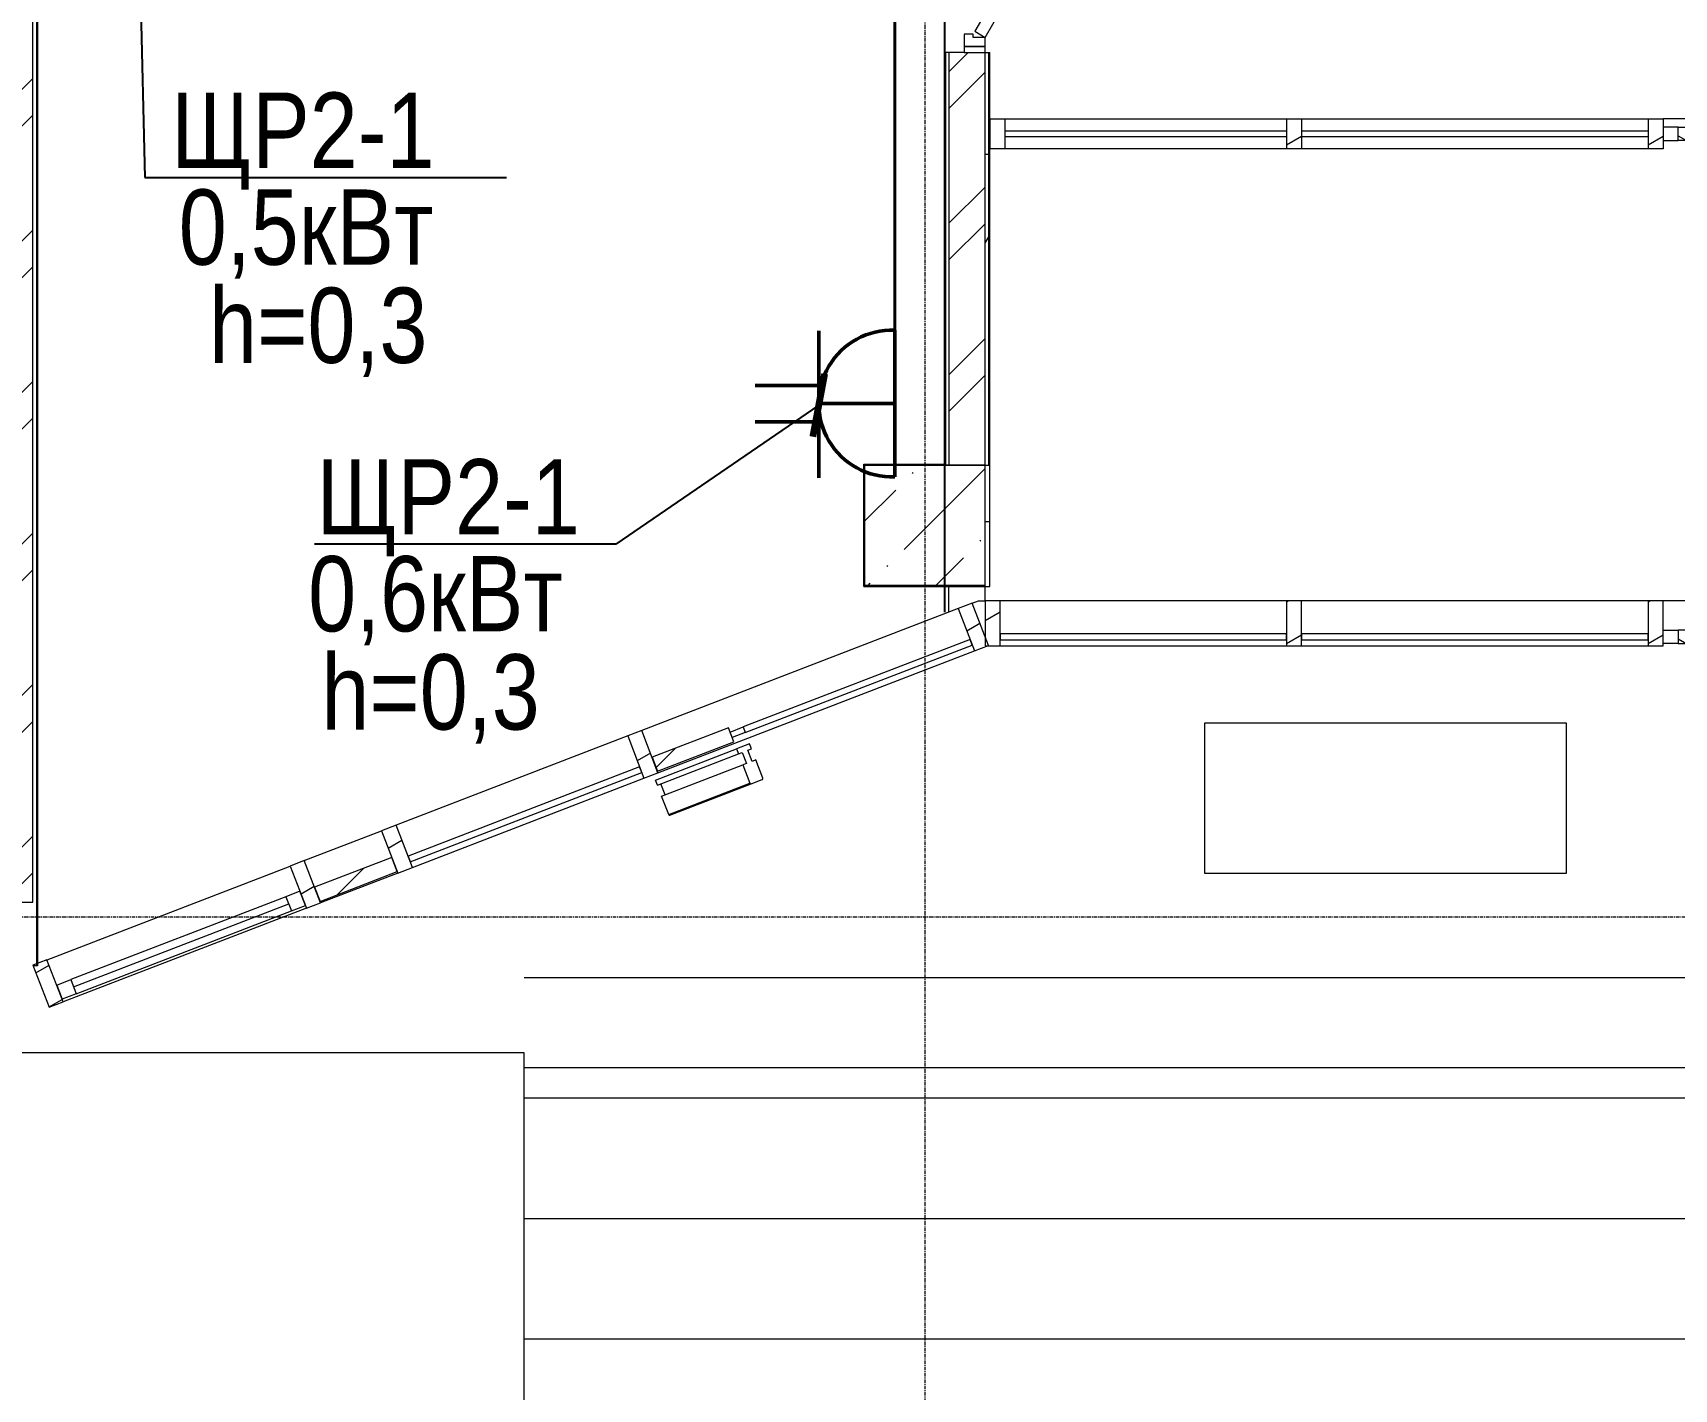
# Model space of a CAD drawing. Header units: metres. Extents: x -187 to 138813, y -64870 to 49448.
# Drawn here: x 51103 to 56549, y -58352 to -53851 of the extents above; entities that cross this region are included whole.
import ezdxf

# ---------------------------------------------------------------- set-up
doc = ezdxf.new("R2010")
doc.units = ezdxf.units.M
doc.linetypes.add('ADSK_Линия сетки', pattern=[21, 12, -3, 3, -3])
doc.linetypes.add('Сверху', pattern=[3.96875, 2.38125, -1.5875])
for name, color, linetype, lineweight in [('A-DETL-MBND', 7, 'Continuous', 5), ('A-DETL-THIN', 7, 'Continuous', 5), ('A-DOOR', 7, 'Continuous', 5), ('A-DOOR-FRAM', 7, 'Continuous', 13), ('A-FLOR', 7, 'Continuous', 5), ('A-GLAZ', 7, 'Continuous', 5), ('A-GLAZ-CURT', 7, 'Continuous', 5), ('A-GLAZ-CWMG', 7, 'Continuous', 5), ('A-WALL', 7, 'Continuous', 5), ('A-WALL-PATT', 7, 'Continuous', 18), ('S-COLS', 7, 'Continuous', 5), ('S-GRID', 7, 'Continuous', 9), ('S-STRS', 7, 'Continuous', 5), ('Эл-свет раб.', 5, 'Continuous', 50), ('ЭЛ.сети', 5, 'Continuous', 100), ('ЭОМ', 7, 'Continuous', 40)]:
    doc.layers.add(name, color=color, linetype=linetype, lineweight=lineweight)
doc.styles.add('STYLE1', font='ARIALN.TTF', dxfattribs={"height": 250})
doc.styles.add('ГОСТ 2.304', font='ARIALN.TTF', dxfattribs={"width": 0.85})
doc.dimstyles.new('СПДС', dxfattribs={"dimscale": 100, "dimtxt": 2.5, "dimasz": 2.5, "dimexe": 1.25, "dimexo": 0.625, "dimtad": 1, "dimdec": 0, "dimrnd": 0.001, "dimtxsty": 'ГОСТ 2.304', "dimblk": 'OBLIQUE', "dimcen": 2.5, "dimdle": 2, "dimadec": 0, "dimazin": 2, "dimtfac": 0.75, "dimtdec": 0, "dimtmove": 1, "dimatfit": 3, "dimfxl": 1, "dimtolj": 1, "dimarcsym": 1})
pattern_1 = [(45, (0, 0), (-251.4472, 251.4472), []), (45, (0, 381), (-251.4472, 251.4472), [])]
pattern_2 = [(45, (0, 0), (-106.06602, 106.06602), [])]
pattern_3 = [(0, (0, 0), (812.8, 203.2), [33.528, -576.072, 33.528, -576.072, -3251.2]), (0, (0, 0), (812.8, 203.2), [-1219.2, 33.528, -1185.672, 33.528, -576.072, -1422.4]), (0, (0, 0), (812.8, 203.2), [-3048, 33.528, -372.872, 33.528, -982.472]), (120, (304.8, 101.6), (-582.37636, 602.30545), [33.528, -576.072, 33.528, -576.072, -3251.2]), (120, (304.8, 101.6), (-582.37636, 602.30545), [-1219.2, 33.528, -1185.672, 33.528, -576.072, -1422.4]), (120, (304.8, 101.6), (-582.37636, 602.30545), [-3048, 33.528, -372.872, 33.528, -982.472]), (240, (406.4, 508), (-230.42364, -805.50545), [33.528, -576.072, 33.528, -576.072, -3251.2]), (240, (406.4, 508), (-230.42364, -805.50545), [-1219.2, 33.528, -1185.672, 33.528, -576.072, -1422.4]), (240, (406.4, 508), (-230.42364, -805.50545), [-3048, 33.528, -372.872, 33.528, -982.472])]

# ---------------------------------------------------------------- blocks, each defined once
blk = doc.blocks.new('1709 КДП АПК АС_Крыльца_rvt-1-1 этаж')
at = {"layer": 'S-STRS', "lineweight": 9}
for p, q in [((52732.7, -56985.6), (61662.7, -56985.6)), ((52732.7, -57385.6), (52732.7, -57285.6)), ((52732.7, -57785.6), (52732.7, -57385.6)), ((52732.7, -57385.6), (61662.7, -57385.6)), ((52732.7, -58185.6), (52732.7, -57785.6)), ((52732.7, -57785.6), (61662.7, -57785.6)), ((52732.7, -58585.6), (52732.7, -58185.6)), ((52732.7, -58185.6), (62862.7, -58185.6))]:
    blk.add_line(p, q, dxfattribs=at)
at = {"layer": 'S-STRS', "linetype": 'Сверху', "lineweight": 9}
for p, q in [((52732.7, -57385.6), (61662.7, -57385.6)), ((52732.7, -57785.6), (61662.7, -57785.6)), ((52732.7, -58185.6), (62862.7, -58185.6))]:
    blk.add_line(p, q, dxfattribs=at)
blk = doc.blocks.new('КДП АПК - КР_rvt-1-1 этаж')
at = {"layer": 'S-COLS', "lineweight": 15}
h = blk.add_hatch(dxfattribs=at)
h.set_pattern_fill('FP_125', color=256, style=0, pattern_type=2)
h.set_pattern_definition([(45, (0, 0), (84.19025, 308.69666), [396.875, -79.375, 3.353, -76.022])])
h.paths.add_polyline_path([(54034.3, -55045.6), (54262.7, -55045.6), (54262.7, -54645.6), (53862.7, -54645.6), (53862.7, -55045.6)], flags=0)
for p, q in [((53862.7, -55045.6), (53862.7, -54645.6)), ((53862.7, -54645.6), (54262.7, -54645.6)), ((54262.7, -55045.6), (54262.7, -54645.6)), ((54262.7, -55045.6), (53862.7, -55045.6))]:
    blk.add_line(p, q, dxfattribs=at)
blk = doc.blocks.new('Системная панель - С остеклением-1023388-1 этаж')
at = {"layer": 'A-GLAZ-CURT', "lineweight": 13}
for p, q in [((475, 10), (-475, 10)), ((-475, 10), (-475, -10)), ((475, -10), (475, 10)), ((-475, -10), (475, -10))]:
    blk.add_line(p, q, dxfattribs=at)
blk = doc.blocks.new('Системная панель - С остеклением-1173279-1 этаж')
at = {"layer": 'A-GLAZ-CURT', "lineweight": 13}
for p, q in [((61790.7, -56198.8), (61786.1, -56218.3)), ((62592.4, -56386.1), (61790.7, -56198.8)), ((61786.1, -56218.3), (62587.9, -56405.6)), ((62587.9, -56405.6), (62592.4, -56386.1))]:
    blk.add_line(p, q, dxfattribs=at)
blk = doc.blocks.new('Системная панель - С остеклением-2659001-1 этаж')
at = {"layer": 'A-GLAZ-CURT', "lineweight": 13}
for p, q in [((54212.4, -55864.3), (53459.6, -56154.5)), ((54219.6, -55883), (54212.4, -55864.3)), ((53466.8, -56173.1), (54219.6, -55883)), ((53459.6, -56154.5), (53466.8, -56173.1))]:
    blk.add_line(p, q, dxfattribs=at)
at = {"layer": 'A-GLAZ-CURT'}
for p, q in [((53416.2, -56171.2), (53459.6, -56154.5)), ((53466.8, -56173.1), (53423.4, -56189.8))]:
    blk.add_line(p, q, dxfattribs=at)
blk = doc.blocks.new('Системная панель - Сплошная-2658875-1 этаж')
at = {"layer": 'A-GLAZ-CURT'}
h = blk.add_hatch(dxfattribs=at)
h.set_pattern_fill('FP_3', color=256, style=0, pattern_type=2)
h.set_pattern_definition(pattern_2)
h.paths.add_polyline_path([(53175.3, -56301.6), (53428.8, -56203.8), (53410.9, -56157.2), (53157.3, -56254.9)], flags=0)
at = {"layer": 'A-GLAZ-CURT', "lineweight": 13}
for p, q in [((53410.9, -56157.2), (53157.3, -56254.9)), ((53175.3, -56301.6), (53428.8, -56203.8)), ((53428.8, -56203.8), (53410.9, -56157.2)), ((53157.3, -56254.9), (53175.3, -56301.6))]:
    blk.add_line(p, q, dxfattribs=at)
blk = doc.blocks.new('Системная панель - С остеклением-1023374-1 этаж')
at = {"layer": 'A-GLAZ-CURT', "lineweight": 13}
for p, q in [((575, 10), (-575, 10)), ((-575, 10), (-575, -10)), ((575, -10), (575, 10)), ((-575, -10), (575, -10))]:
    blk.add_line(p, q, dxfattribs=at)
blk = doc.blocks.new('M_Дверь-Витраж-Двойная-Витрина - M_Дверь-Витраж-Двойная-Витрина-1922476-1 этаж')
at = {"layer": 'A-DOOR'}
for p, q in [((-700, -6.6), (-100.5, -352.8)), ((700, -6.6), (100.5, -352.8))]:
    blk.add_line(p, q, dxfattribs=at)
for centre, start, end in [((-750, 22.2), 330, 360), ((750, 22.2), 180, 210)]:
    blk.add_arc(centre, 750, start, end, dxfattribs=at)
at = {"layer": 'A-DOOR-FRAM'}
for p, q in [((-750, -22.2), (-750, 22.2)), ((-750, 22.2), (-700, 22.2)), ((-700, 22.2), (-700, -22.2)), ((700, -22.2), (700, 22.2)), ((700, 22.2), (750, 22.2)), ((750, 22.2), (750, -22.2)), ((-700, -22.2), (-750, -22.2)), ((750, -22.2), (700, -22.2))]:
    blk.add_line(p, q, dxfattribs=at)
at = {"layer": 'A-DOOR-FRAM', "lineweight": 5}
for p, q in [((700, 22.2), (-700, 22.2)), ((-700, -22.2), (700, -22.2))]:
    blk.add_line(p, q, dxfattribs=at)
blk = doc.blocks.new('Прямоугольный импост - 50 x 150мм-1023385-1 этаж')
at = {"layer": 'A-DETL-MBND'}
for p, q in [((55262.7, -55735.6), (54312.7, -55735.6)), ((54312.7, -55885.6), (55262.7, -55885.6))]:
    blk.add_line(p, q, dxfattribs=at)
blk = doc.blocks.new('Прямоугольный импост - 50 x 150мм-1023237-1 этаж')
at = {"layer": 'A-GLAZ-CWMG'}
h = blk.add_hatch(dxfattribs=at)
h.set_pattern_fill('FP_69', color=256, style=0, pattern_type=2)
h.set_pattern_definition([(330, (-55287.65, -55855.64), (60, 103.92305), [])])
h.paths.add_polyline_path([(-25, 30), (25, 30), (25, -120), (-25, -120)], flags=0)
at = {"layer": 'A-GLAZ-CWMG', "lineweight": 18}
for p, q in [((-25, 30), (25, 30)), ((-25, -120), (-25, 30)), ((25, 30), (25, -120)), ((25, -120), (-25, -120))]:
    blk.add_line(p, q, dxfattribs=at)
blk = doc.blocks.new('Прямоугольный импост - 50 x 150мм-V52-1 этаж')
at = {"layer": 'A-GLAZ-CWMG'}
h = blk.add_hatch(dxfattribs=at)
h.set_pattern_fill('FP_72', color=256, style=0, pattern_type=2)
h.set_pattern_definition([(330, (-56487.65, -55855.64), (60, 103.92305), [])])
h.paths.add_polyline_path([(25, 30), (25, -120), (-25, -120), (-25, 30)], flags=0)
at = {"layer": 'A-GLAZ-CWMG', "lineweight": 18}
for p, q in [((-25, 30), (25, 30)), ((-25, -120), (-25, 30)), ((25, 30), (25, 22.2)), ((25, -22.2), (25, -120)), ((25, -120), (-25, -120))]:
    blk.add_line(p, q, dxfattribs=at)
blk = doc.blocks.new('Прямоугольный импост - 50 x 150мм-999187-1 этаж')
at = {"layer": 'A-DETL-MBND'}
for p, q in [((64954.6, -56824.9), (63834.7, -56563.3)), ((63800.6, -56709.4), (64920.4, -56970.9))]:
    blk.add_line(p, q, dxfattribs=at)
blk = doc.blocks.new('Прямоугольный импост - 50 x 150мм-1023250-1 этаж')
at = {"layer": 'A-GLAZ-CWMG'}
h = blk.add_hatch(dxfattribs=at)
h.set_pattern_fill('FP_73', color=256, style=0, pattern_type=2)
h.set_pattern_definition([(210, (54262.65, -55855.64), (60, -103.92305), [])])
h.paths.add_polyline_path([(0, 30), (-50, 30), (-50, -120), (0, -120)], flags=0)
at = {"layer": 'A-GLAZ-CWMG', "lineweight": 18}
for p, q in [((-50, 30), (-50, -120)), ((0, 30), (-50, 30)), ((0, -120), (0, 30)), ((-50, -120), (0, -120))]:
    blk.add_line(p, q, dxfattribs=at)
blk = doc.blocks.new('M_Дверь-Витраж-Двойная-Витрина - M_Дверь-Витраж-Двойная-Витрина-1922479-1 этаж')
at = {"layer": 'A-DOOR'}
for p, q in [((-700, 6.6), (-100.5, 352.8)), ((700, 6.6), (100.5, 352.8))]:
    blk.add_line(p, q, dxfattribs=at)
for centre, start, end in [((-750, -22.2), 0, 30), ((750, -22.2), 150, 180)]:
    blk.add_arc(centre, 750, start, end, dxfattribs=at)
at = {"layer": 'A-DOOR-FRAM'}
for p, q in [((-700, 22.2), (-750, 22.2)), ((-750, 22.2), (-750, -22.2)), ((-700, -22.2), (-700, 22.2)), ((750, 22.2), (700, 22.2)), ((700, 22.2), (700, -22.2)), ((750, -22.2), (750, 22.2)), ((-750, -22.2), (-700, -22.2)), ((700, -22.2), (750, -22.2))]:
    blk.add_line(p, q, dxfattribs=at)
at = {"layer": 'A-DOOR-FRAM', "lineweight": 5}
for p, q in [((-700, 22.2), (700, 22.2)), ((700, -22.2), (-700, -22.2))]:
    blk.add_line(p, q, dxfattribs=at)
blk = doc.blocks.new('Прямоугольный импост - 50 x 100мм-1549153-1 этаж')
at = {"layer": 'A-GLAZ-CWMG'}
h = blk.add_hatch(dxfattribs=at)
h.set_pattern_fill('FP_96', color=256, style=0, pattern_type=2)
h.set_pattern_definition([(150, (54277.65, 54185.64), (-60, -103.92305), [])])
h.paths.add_polyline_path([(0, -50), (-50, -50), (-50, 50), (0, 50)], flags=0)
at = {"layer": 'A-GLAZ-CWMG', "lineweight": 18}
for p, q in [((0, 50), (-50, 50)), ((-50, 50), (-50, -50)), ((0, 50), (0, -50)), ((-50, -50), (0, -50))]:
    blk.add_line(p, q, dxfattribs=at)
blk = doc.blocks.new('Системная панель - С остеклением-1549151-1 этаж')
at = {"layer": 'A-GLAZ-CURT', "lineweight": 13}
for p, q in [((-575, 10), (575, 10)), ((-575, -10), (-575, 10)), ((575, -10), (575, 10)), ((575, -10), (-575, -10))]:
    blk.add_line(p, q, dxfattribs=at)
blk = doc.blocks.new('Системная панель - С остеклением-1549156-1 этаж')
at = {"layer": 'A-GLAZ-CURT', "lineweight": 13}
for p, q in [((-467.5, 10), (467.5, 10)), ((-467.5, -10), (-467.5, 10)), ((467.5, -10), (467.5, 10)), ((467.5, -10), (-467.5, -10))]:
    blk.add_line(p, q, dxfattribs=at)
blk = doc.blocks.new('Прямоугольный импост - 50 x 100мм-1276553-1 этаж')
at = {"layer": 'A-GLAZ-CWMG'}
for p, q in [((58062.7, -54135.6), (59212.7, -54135.6)), ((59212.7, -54235.6), (58062.7, -54235.6))]:
    blk.add_line(p, q, dxfattribs=at)
blk = doc.blocks.new('Прямоугольный импост - 50 x 100мм-1276592-1 этаж')
at = {"layer": 'A-GLAZ-CWMG'}
for p, q in [((54327.7, -54135.6), (55262.7, -54135.6)), ((55262.7, -54235.6), (54327.7, -54235.6))]:
    blk.add_line(p, q, dxfattribs=at)
blk = doc.blocks.new('Прямоугольный импост - 50 x 100мм-V64-1 этаж')
at = {"layer": 'A-GLAZ-CWMG'}
h = blk.add_hatch(dxfattribs=at)
h.set_pattern_fill('FP_99', color=256, style=0, pattern_type=2)
h.set_pattern_definition([(150, (56487.65, 54185.64), (-60, -103.92305), [])])
h.paths.add_polyline_path([(-25, -50), (-25, 50), (25, 50), (25, -50)], flags=0)
at = {"layer": 'A-GLAZ-CWMG', "lineweight": 18}
for p, q in [((25, 50), (-25, 50)), ((-25, 50), (-25, 22.2)), ((25, 50), (25, -50)), ((-25, -22.2), (-25, -50)), ((-25, -50), (25, -50))]:
    blk.add_line(p, q, dxfattribs=at)
blk = doc.blocks.new('Прямоугольный импост - 50 x 100мм-V65-1 этаж')
at = {"layer": 'A-GLAZ-CWMG'}
h = blk.add_hatch(dxfattribs=at)
h.set_pattern_fill('FP_100', color=256, style=0, pattern_type=2)
h.set_pattern_definition([(150, (55287.65, 54185.64), (-60, -103.92305), [])])
h.paths.add_polyline_path([(25, -50), (-25, -50), (-25, 50), (25, 50)], flags=0)
at = {"layer": 'A-GLAZ-CWMG', "lineweight": 18}
for p, q in [((25, 50), (-25, 50)), ((-25, 50), (-25, -50)), ((25, 50), (25, -50)), ((-25, -50), (25, -50))]:
    blk.add_line(p, q, dxfattribs=at)
blk = doc.blocks.new('AC_Дверь_Однопольная_ДеревяннаяВнутренняя_ГОСТ6629-88 - ДГ 21-10Л-1292866-1 этаж')
at = {"layer": 'A-DOOR', "lineweight": 13}
for p, q in [((-333.1, 515), (-353.1, 480.4)), ((455, 60), (-333.1, 515)), ((-353.1, 480.4), (435, 25.4)), ((435, 25.4), (455, 60))]:
    blk.add_line(p, q, dxfattribs=at)
at = {"layer": 'A-DOOR', "lineweight": 18}
for p, q in [((-485, 60), (-505, 60)), ((-505, 60), (-505, -10)), ((-485, -10), (-485, 60)), ((505, 60), (485, 60)), ((485, 60), (485, -10)), ((505, -10), (505, 60)), ((-505, -10), (-485, -10)), ((485, -10), (505, -10))]:
    blk.add_line(p, q, dxfattribs=at)
at = {"layer": 'A-DOOR'}
blk.add_arc((455, 60), 910, 155.7365, 180, dxfattribs=at)
at = {"layer": 'A-DOOR-FRAM'}
for p, q in [((-455, 60), (-485, 60)), ((-485, 60), (-485, -10)), ((-455, 20), (-455, 60)), ((485, 60), (455, 60)), ((455, 60), (455, 20)), ((485, -10), (485, 60)), ((-445, 20), (-455, 20)), ((-445, -10), (-445, 20)), ((455, 20), (445, 20)), ((445, 20), (445, -10)), ((-485, -10), (-445, -10)), ((445, -10), (485, -10))]:
    blk.add_line(p, q, dxfattribs=at)
blk = doc.blocks.new('Системная панель - Сплошная-V87-1 этаж')
at = {"layer": 'A-GLAZ-CURT'}
h = blk.add_hatch(dxfattribs=at)
h.set_pattern_fill('FP_3', color=256, style=0, pattern_type=2)
h.set_pattern_definition(pattern_2)
h.paths.add_polyline_path([(52055.6, -56733.2), (52311.5, -56634.5), (52293.5, -56587.9), (52037.6, -56686.5)], flags=0)
at = {"layer": 'A-GLAZ-CURT', "lineweight": 13}
for p, q in [((52293.5, -56587.9), (52037.6, -56686.5)), ((52055.6, -56733.2), (52311.5, -56634.5)), ((52311.5, -56634.5), (52293.5, -56587.9)), ((52037.6, -56686.5), (52055.6, -56733.2))]:
    blk.add_line(p, q, dxfattribs=at)
blk = doc.blocks.new('Rectangular Mullion - Mullion_Vertical-45mm-Steelbuilt_2_6875in_Detail-8_TGP-2658859-1 этаж')
at = {"layer": 'A-GLAZ-CWMG'}
for p, q in [((53168.7, -56330.9), (53437.8, -56227.2)), ((53175, -56347.2), (53444.1, -56243.5)), ((53189.2, -56384.2), (53458.4, -56280.5)), ((53175, -56347.2), (53168.7, -56330.9)), ((53200.6, -56379.9), (53186.3, -56342.8)), ((53212.6, -56445), (53481.8, -56341.2)), ((53216.6, -56446.8), (53486, -56343)), ((53486, -56343), (53216.6, -56446.8)), ((53212.6, -56445), (53189.2, -56384.2))]:
    blk.add_line(p, q, dxfattribs=at)
at = {"layer": 'A-GLAZ-CWMG', "lineweight": 18}
for p, q in [((53481.2, -56210.5), (53437.8, -56227.2)), ((53437.8, -56227.2), (53444.1, -56243.5)), ((53444.1, -56243.5), (53456.5, -56238.7)), ((53456.5, -56238.7), (53470.8, -56275.7)), ((53475.1, -56231.5), (53487.5, -56226.7)), ((53489.4, -56268.6), (53475.1, -56231.5)), ((53487.5, -56226.7), (53481.2, -56210.5)), ((53470.8, -56275.7), (53458.4, -56280.5)), ((53458.4, -56280.5), (53481.8, -56341.2)), ((53501.8, -56263.8), (53489.4, -56268.6)), ((53525.2, -56324.5), (53501.8, -56263.8)), ((53486, -56343), (53523.2, -56328.7))]:
    blk.add_line(p, q, dxfattribs=at)
at = {"layer": 'A-GLAZ-CWMG', "lineweight": 18, "flags": 128}
for points in [[(53481.8, -56341.2), (53482.1, -56341.9), (53482.6, -56342.4), (53483.2, -56342.8), (53483.9, -56343.1), (53484.6, -56343.2), (53485.3, -56343.2), (53486, -56343)], [(53523.2, -56328.7), (53523.9, -56328.3), (53524.4, -56327.9), (53524.9, -56327.3), (53525.2, -56326.6), (53525.4, -56325.9), (53525.3, -56325.2), (53525.2, -56324.5)]]:
    blk.add_lwpolyline(points, dxfattribs=at)
at = {"layer": 'A-GLAZ-CWMG'}
blk.add_ellipse((53215.5, -56443.9), major_axis=(-1.14, 2.96), ratio=0.956305, start_param=1.570796, end_param=3.141593, dxfattribs=at)
blk = doc.blocks.new('Прямоугольный импост - 50 x 150мм-V88-1 этаж')
at = {"layer": 'A-GLAZ-CWMG'}
h = blk.add_hatch(dxfattribs=at)
h.set_pattern_fill('FP_148', color=256, style=0, pattern_type=2)
h.set_pattern_definition([(188.92, (27201.82, -71634.39), (18.60663, -118.5487), [])])
h.paths.add_polyline_path([(0, 30), (-50, 30), (-50, -120), (0, -120)], flags=0)
at = {"layer": 'A-GLAZ-CWMG', "lineweight": 18}
for p, q in [((-50, 30), (-50, -120)), ((0, 30), (-50, 30)), ((0, -120), (0, 30)), ((-50, -120), (0, -120))]:
    blk.add_line(p, q, dxfattribs=at)
blk = doc.blocks.new('M_Тент витража777 - M_Тент витража одинарное справо-2659016-1 этаж')
at = {"layer": 'A-GLAZ', "lineweight": 13}
for p, q in [((-432.5, -20), (-432.5, 30)), ((-432.5, 30), (-382.5, 30)), ((-432.5, 30), (-432.5, -20)), ((-382.5, 30), (-382.5, -20)), ((-382.5, 4.6), (382.5, 4.6)), ((382.5, 30), (382.5, -20)), ((432.5, 30), (382.5, 30)), ((432.5, -20), (432.5, 30)), ((432.5, -20), (432.5, 30)), ((-382.5, -20), (-432.5, -20)), ((382.5, -20), (432.5, -20))]:
    blk.add_line(p, q, dxfattribs=at)
at = {"layer": 'A-GLAZ'}
for p, q in [((382.5, 30), (-382.5, 30)), ((-382.5, -20), (382.5, -20))]:
    blk.add_line(p, q, dxfattribs=at)
blk = doc.blocks.new('Прямоугольный импост - 50 x 150мм-V89-1 этаж')
at = {"layer": 'A-GLAZ-CWMG'}
h = blk.add_hatch(dxfattribs=at)
h.set_pattern_fill('FP_149', color=256, style=0, pattern_type=2)
h.set_pattern_definition([(351.08, (-30541.82, -71634.39), (18.60663, 118.5487), [])])
h.paths.add_polyline_path([(-50, 30), (0, 30), (0, -120), (-50, -120)], flags=0)
at = {"layer": 'A-GLAZ-CWMG', "lineweight": 18}
for p, q in [((-50, 30), (0, 30)), ((-50, -120), (-50, 30)), ((0, 30), (0, -120)), ((0, -120), (-50, -120))]:
    blk.add_line(p, q, dxfattribs=at)
blk = doc.blocks.new('Прямоугольный импост - 50 x 150мм-V90-1 этаж')
at = {"layer": 'A-GLAZ-CWMG'}
h = blk.add_hatch(dxfattribs=at)
h.set_pattern_fill('FP_150', color=256, style=0, pattern_type=2)
h.set_pattern_definition([(351.08, (-28141.82, -71634.39), (18.60663, 118.5487), [])])
h.paths.add_polyline_path([(-25, 30), (25, 30), (25, -120), (-25, -120)], flags=0)
at = {"layer": 'A-GLAZ-CWMG', "lineweight": 18}
for p, q in [((-25, 30), (25, 30)), ((-25, -120), (-25, 30)), ((25, 30), (25, -120)), ((25, -120), (-25, -120))]:
    blk.add_line(p, q, dxfattribs=at)
blk = doc.blocks.new('Прямоугольный импост - 50 x 150мм-V91-1 этаж')
at = {"layer": 'A-GLAZ-CWMG'}
h = blk.add_hatch(dxfattribs=at)
h.set_pattern_fill('FP_151', color=256, style=0, pattern_type=2)
h.set_pattern_definition([(351.08, (-29341.82, -71634.39), (18.60663, 118.5487), [])])
h.paths.add_polyline_path([(-25, 30), (25, 30), (25, -120), (-25, -120)], flags=0)
at = {"layer": 'A-GLAZ-CWMG', "lineweight": 18}
for p, q in [((-25, 30), (25, 30)), ((-25, -120), (-25, 30)), ((25, 30), (25, -120)), ((25, -120), (-25, -120))]:
    blk.add_line(p, q, dxfattribs=at)
blk = doc.blocks.new('Прямоугольный импост - 50 x 150мм-2659010-1 этаж')
at = {"layer": 'A-GLAZ-CWMG'}
for p, q in [((51149.7, -56927), (51956.8, -56615.9)), ((52010.7, -56755.8), (51203.6, -57066.9))]:
    blk.add_line(p, q, dxfattribs=at)
blk = doc.blocks.new('двойная розетка штепсельная с заземляющим контактом скрытой установки IP20')
at = {"layer": 'Эл-свет раб.', "ltscale": 0.3}
for p, q in [((242830.7, -163233.1), (242830.7, -163443.7)), ((242951.4, -163233.1), (242951.4, -163443.7)), ((243132.4, -163443.7), (242644.8, -163443.7)), ((242891.1, -163695.8), (242891.1, -163443.6)), ((243134.9, -163695.8), (242647.2, -163695.8))]:
    blk.add_line(p, q, dxfattribs=at)
at = {"layer": 'Эл-свет раб.', "ltscale": 0.3, "extrusion": (0, 0, -1)}
blk.add_ellipse((242891.1, -163687.5), major_axis=(-172.5, 172.5), ratio=1, start_param=5.464002, end_param=8.673165, dxfattribs=at)
blk = doc.blocks.new('_Oblique')
at = {"color": 0, "linetype": 'ByBlock', "lineweight": -2}
blk.add_line((-0.5, -0.5), (0.5, 0.5), dxfattribs=at)

msp = doc.modelspace()

# ---------------------------------------------------------------- hatches: boundary and pattern name
at = {"layer": 'A-GLAZ-CWMG'}
h = msp.add_hatch(dxfattribs=at)
h.set_pattern_fill('FP_5', color=256, style=0, pattern_type=2)
h.set_pattern_definition([(30, (0, 0), (-60, 103.92305), [])])
h.paths.add_polyline_path([(52313.2716, -56639.1888), (52362.1682, -56620.3409), (52308.2178, -56480.3789), (52259.3212, -56499.2268)], flags=0)
at = {"layer": 'A-WALL-PATT', "lineweight": 5}
h = msp.add_hatch(dxfattribs=at)
h.set_pattern_fill('FP_1', color=256, style=0, pattern_type=2)
h.set_pattern_definition(pattern_1)
h.paths.add_polyline_path([(50982.6532, -56735.6443), (51102.6532, -56735.6443), (51102.6532, -50205.6443), (50982.6532, -50205.6443), (50982.6532, -56063.8585)], flags=0)
h = msp.add_hatch(dxfattribs=at)
h.set_pattern_fill('FP_1', color=256, style=0, pattern_type=2)
h.set_pattern_definition(pattern_1)
h.paths.add_polyline_path([(54262.6532, -55285.6443), (54262.6532, -53915.6443), (54142.6532, -53915.6443), (54142.6532, -55285.6443)], flags=0)
h.paths.add_polyline_path([(54192.6532, -52905.6443), (54262.6532, -52905.6443), (54262.6532, -52655.6443), (54142.6532, -52655.6443), (54142.6532, -52905.6443)], flags=0)
h.paths.add_polyline_path([(54262.6532, -52055.6443), (54262.6532, -50485.6443), (54142.6532, -50485.6443), (54142.6532, -52055.6443)], flags=0)
h = msp.add_hatch(dxfattribs=at)
h.set_pattern_fill('FP_81', color=256, style=0, pattern_type=2)
h.set_pattern_definition(pattern_3)
h.paths.add_polyline_path([(54274.6532, -55285.6443), (54274.6532, -53915.6443), (54262.6532, -53915.6443), (54262.6532, -55285.6443)], flags=0)
h.paths.add_polyline_path([(54262.6532, -52905.6443), (54274.6532, -52905.6443), (54274.6532, -52655.6443), (54262.6532, -52655.6443)], flags=0)
h.paths.add_polyline_path([(54274.6532, -52055.6443), (54274.6532, -50485.6443), (54262.6532, -50485.6443), (54262.6532, -52055.6443)], flags=0)
h = msp.add_hatch(dxfattribs=at)
h.set_pattern_fill('FP_81', color=256, style=0, pattern_type=2)
h.set_pattern_definition(pattern_3)
h.paths.add_polyline_path([(54277.6532, -55285.6443), (54277.6532, -53915.6443), (54274.6532, -53915.6443), (54274.6532, -55285.6443)], flags=0)
h.paths.add_polyline_path([(54274.6532, -52905.6443), (54277.6532, -52905.6443), (54277.6532, -52655.6443), (54274.6532, -52655.6443)], flags=0)
h.paths.add_polyline_path([(54277.6532, -52055.6443), (54277.6532, -50485.6443), (54274.6532, -50485.6443), (54274.6532, -52055.6443)], flags=0)
h = msp.add_hatch(dxfattribs=at)
h.set_pattern_fill('FP_81', color=256, style=0, pattern_type=2)
h.set_pattern_definition(pattern_3)
h.paths.add_polyline_path([(51114.6532, -56947.0089), (51114.6532, -51905.6443), (51102.6532, -51905.6443), (51102.6532, -56947.0089)], flags=0)
h = msp.add_hatch(dxfattribs=at)
h.set_pattern_fill('FP_81', color=256, style=0, pattern_type=2)
h.set_pattern_definition(pattern_3)
h.paths.add_polyline_path([(53862.6532, -55685.6443), (53862.6532, -55282.6443), (53859.6532, -55282.6443), (53859.6532, -55685.6443)], flags=0)
h = msp.add_hatch(dxfattribs=at)
h.set_pattern_fill('FP_81', color=256, style=0, pattern_type=2)
h.set_pattern_definition(pattern_3)
h.paths.add_polyline_path([(54034.2902, -55285.6443), (54127.6532, -55285.6443), (54127.6532, -55282.6443), (53862.6532, -55282.6443), (53862.6532, -55285.6443)], flags=0)
h = msp.add_hatch(dxfattribs=at)
h.set_pattern_fill('FP_81', color=256, style=0, pattern_type=2)
h.set_pattern_definition(pattern_3)
h.paths.add_polyline_path([(54277.6532, -55688.6443), (54277.6532, -55285.6443), (54262.6532, -55285.6443), (54262.6532, -55688.6443)], flags=0)

# ---------------------------------------------------------------- linework, layer by layer
msp.add_lwpolyline([(54127.6532, -51920.6443), (54127.6532, -55773.2687)])
at = {"layer": 'A-DETL-MBND'}
for p, q in [((54172.8305, -55761.6364), (53123.1157, -56166.2645)), ((53177.0661, -56306.2264), (54226.7809, -55901.5984)), ((53076.4617, -56184.2479), (52308.2178, -56480.3789)), ((52362.1682, -56620.3409), (53130.4121, -56324.2099))]:
    msp.add_line(p, q, dxfattribs=at)
at = {"layer": 'A-DETL-THIN'}
for p, q in [((54991.1127, -56141.1595), (56191.1127, -56141.1595)), ((54991.1127, -56641.1595), (54991.1127, -56141.1595)), ((56191.1127, -56141.1595), (56191.1127, -56641.1595)), ((56191.1127, -56641.1595), (54991.1127, -56641.1595))]:
    msp.add_line(p, q, dxfattribs=at)
at = {"layer": 'A-FLOR', "lineweight": 18}
for p, q in [((58012.6532, -54135.6443), (56512.6532, -54135.6443)), ((54142.6532, -55773.2687), (54142.6532, -55688.6443)), ((54262.6532, -55735.621), (54262.6532, -55688.6443)), ((54219.4845, -55743.653), (54240.3216, -55735.621)), ((54240.3216, -55735.621), (54262.6532, -55735.621)), ((58012.6532, -55735.621), (56512.6532, -55735.621)), ((52732.6532, -57235.6443), (51012.6532, -57235.6443)), ((52732.6532, -57285.6443), (52732.6532, -57235.6443)), ((61662.6532, -57285.6443), (52732.6532, -57285.6443))]:
    msp.add_line(p, q, dxfattribs=at)
at = {"layer": 'A-GLAZ-CWMG'}
for p, q in [((52003.4199, -56597.8677), (52259.3212, -56499.2268)), ((52313.2716, -56639.1888), (52057.3703, -56737.8297))]:
    msp.add_line(p, q, dxfattribs=at)
at = {"layer": 'A-GLAZ-CWMG', "lineweight": 18}
for p, q in [((52308.2178, -56480.3789), (52259.3212, -56499.2268)), ((52259.3212, -56499.2268), (52313.2716, -56639.1888)), ((52362.1682, -56620.3409), (52308.2178, -56480.3789)), ((52313.2716, -56639.1888), (52362.1682, -56620.3409))]:
    msp.add_line(p, q, dxfattribs=at)
at = {"layer": 'A-WALL'}
for p, q in [((51102.6532, -56735.6443), (51102.6532, -51905.6443)), ((51114.6532, -51917.6443), (51114.6532, -56947.0089)), ((54130.6532, -53915.6443), (54130.6532, -55285.6443)), ((54142.6532, -53915.6443), (54142.6532, -55285.6443)), ((54262.6532, -55285.6443), (54262.6532, -53915.6443)), ((54274.6532, -55285.6443), (54274.6532, -53915.6443)), ((49533.57, -56735.6443), (51102.6532, -56735.6443))]:
    msp.add_line(p, q, dxfattribs=at)
at = {"layer": 'A-WALL', "lineweight": 18}
for p, q in [((51117.6532, -51920.6443), (51117.6532, -56947.0089)), ((54192.6532, -53915.6443), (54127.6532, -53915.6443)), ((54127.6532, -53915.6443), (54127.6532, -55282.6443)), ((54262.6532, -53915.6443), (54277.6532, -53915.6443)), ((54277.6532, -55688.6443), (54277.6532, -53915.6443)), ((53859.6532, -55688.6443), (53859.6532, -55282.6443)), ((53859.6532, -55282.6443), (54127.6532, -55282.6443)), ((53862.6532, -55285.6443), (53862.6532, -55685.6443)), ((53862.6532, -55285.6443), (54277.6532, -55285.6443)), ((54262.6532, -55685.6443), (54262.6532, -55285.6443)), ((53859.6532, -55688.6443), (54277.6532, -55688.6443)), ((54262.6532, -55685.6443), (53862.6532, -55685.6443)), ((51117.6532, -56947.0089), (51102.6532, -56947.0089))]:
    msp.add_line(p, q, dxfattribs=at)
at = {"layer": 'S-GRID', "linetype": 'ADSK_Линия сетки'}
for p, q in [((54062.6532, -39335.6443), (54062.6532, -64052.4737)), ((95458.7083, -56785.6443), (29247.2594, -56785.6443))]:
    msp.add_line(p, q, dxfattribs=at)
at = {"layer": 'ЭЛ.сети', "color": 0, "lineweight": 40}
msp.add_lwpolyline([(52217.6532, -52310.761), (52217.6532, -52410.761), (52617.6532, -52410.761), (52617.6532, -52005.6443), (52617.6532, -52005.6443), (53962.6532, -52005.6443), (53962.6532, -55080.9641)], dxfattribs=at)

# ---------------------------------------------------------------- block references
at = {"lineweight": 5}
for name, p in [('КДП АПК - КР_rvt-1-1 этаж', (0, -639.2559)), ('1709 КДП АПК АС_Крыльца_rvt-1-1 этаж', (0, 0))]:
    msp.add_blockref(name, p, dxfattribs=at)
at = {"layer": 'A-DOOR'}
for name, p, rotation in [('AC_Дверь_Однопольная_ДеревяннаяВнутренняя_ГОСТ6629-88 - ДГ 21-10Л-1292866-1 этаж', (54202.6532, -53410.6443), 269.9999999999999), ('M_Дверь-Витраж-Двойная-Витрина - M_Дверь-Витраж-Двойная-Витрина-1922479-1 этаж', (57262.6532, -54185.6443), 180)]:
    msp.add_blockref(name, p, dxfattribs=dict(at, rotation=rotation))
msp.add_blockref('M_Дверь-Витраж-Двойная-Витрина - M_Дверь-Витраж-Двойная-Витрина-1922476-1 этаж', (57262.6532, -55855.6443), dxfattribs=at)
at = {"layer": 'A-GLAZ', "rotation": 21.07989252747459}
msp.add_blockref('M_Тент витража777 - M_Тент витража одинарное справо-2659016-1 этаж', (51596.3776, -56883.3995), dxfattribs=at)
at = {"layer": 'A-GLAZ-CURT', "lineweight": 13, "rotation": 180}
for name, p in [('Системная панель - С остеклением-1549156-1 этаж', (54795.1532, -54185.6443)), ('Системная панель - С остеклением-1549151-1 этаж', (55887.6532, -54185.6443))]:
    msp.add_blockref(name, p, dxfattribs=at)
at = {"layer": 'A-GLAZ-CURT'}
for name, p in [('Системная панель - С остеклением-2659001-1 этаж', (0, 0)), ('Системная панель - С остеклением-1023388-1 этаж', (54787.6532, -55855.6443)), ('Системная панель - С остеклением-1023374-1 этаж', (55887.6532, -55855.6443)), ('Системная панель - Сплошная-2658875-1 этаж', (0, 0)), ('Системная панель - Сплошная-V87-1 этаж', (0, 0))]:
    msp.add_blockref(name, p, dxfattribs=at)
at = {"layer": 'A-GLAZ-CURT', "rotation": 34.22708219564456}
msp.add_blockref('Системная панель - С остеклением-1173279-1 этаж', (-30352.0547, -44872.6746), dxfattribs=at)
at = {"layer": 'A-GLAZ-CWMG', "lineweight": 18, "extrusion": (0, 0, -1)}
for name, p in [('Прямоугольный импост - 50 x 100мм-1549153-1 этаж', (-54277.6532, -54185.6443)), ('Прямоугольный импост - 50 x 100мм-V65-1 этаж', (-55287.6532, -54185.6443)), ('Прямоугольный импост - 50 x 100мм-V64-1 этаж', (-56487.6532, -54185.6443))]:
    msp.add_blockref(name, p, dxfattribs=at)
at = {"layer": 'A-GLAZ-CWMG'}
for name, p in [('Прямоугольный импост - 50 x 100мм-1276592-1 этаж', (0, 0)), ('Прямоугольный импост - 50 x 100мм-1276553-1 этаж', (-2750, 0)), ('Прямоугольный импост - 50 x 150мм-1023385-1 этаж', (0, 0)), ('Rectangular Mullion - Mullion_Vertical-45mm-Steelbuilt_2_6875in_Detail-8_TGP-2658859-1 этаж', (0, 0)), ('Прямоугольный импост - 50 x 150мм-2659010-1 этаж', (0, 0))]:
    msp.add_blockref(name, p, dxfattribs=at)
for name, p, rotation in [('Прямоугольный импост - 50 x 150мм-999187-1 этаж', (-19714.385, -15174.338), 13.14718966818938), ('Прямоугольный импост - 50 x 150мм-1023250-1 этаж', (54262.6532, -55855.6443), 180), ('Прямоугольный импост - 50 x 150мм-V88-1 этаж', (51146.1666, -57056.94), 201.0798925274746)]:
    msp.add_blockref(name, p, dxfattribs=dict(at, rotation=rotation))
at = {"layer": 'A-GLAZ-CWMG', "extrusion": (0, 0, -1)}
for name, p, rotation in [('Прямоугольный импост - 50 x 150мм-V89-1 этаж', (-54262.6532, -55855.6443), 158.9201074725254), ('Прямоугольный импост - 50 x 150мм-1023237-1 этаж', (-55287.6532, -55855.6443), 180), ('Прямоугольный импост - 50 x 150мм-V52-1 этаж', (-56487.6532, -55855.6443), 180), ('Прямоугольный импост - 50 x 150мм-V91-1 этаж', (-53142.9574, -56287.2476), 158.9201074725254), ('Прямоугольный импост - 50 x 150мм-V90-1 этаж', (-52023.2616, -56718.8508), 158.9201074725254)]:
    msp.add_blockref(name, p, dxfattribs=dict(at, rotation=rotation))
at = {"layer": 'ЭОМ', "color": 0, "lineweight": 30, "rotation": 90.00000000000001}
msp.add_blockref('двойная розетка штепсельная с заземляющим контактом скрытой установки IP20', (-109733.1304, -297972.0197), dxfattribs=at)

# ---------------------------------------------------------------- texts
at = {"layer": 'Эл-свет раб.', "color": 7, "style": 'STYLE1'}
for s, p in [('ЩР2-1', (51561.9464, -54298.8436)), ('0,5кВт', (51586.8703, -54620.4836)), ('h=0,3', (51687.3271, -54946.2581, -386.7801)), ('ЩР2-1', (52044.327, -55515.6419)), ('0,6кВт', (52016.1815, -55837.2819)), ('h=0,3', (52059.9949, -56163.0564, -386.7801))]:
    msp.add_text(s, height=250, dxfattribs=at).set_placement(p)

# ---------------------------------------------------------------- leaders
at = {"layer": 'ЭОМ', "lineweight": 25, "ltscale": 100}
for points in [[(51448.9759, -53286.9549), (51474.0433, -54330.5768), (52674.0433, -54330.5768)], [(53710.5238, -55086.818), (53036.7914, -55547.3751), (52036.7914, -55547.3751)]]:
    msp.add_leader(points, dimstyle='СПДС', override={"dimasz": 1.5, "dimtad": 0, "dimldrblk": 'ArchTick', "dimfxl": 1.25, "dimtfill": 1, "dimlwd": 25}, dxfattribs=at)

doc.saveas('drawing.dxf')
